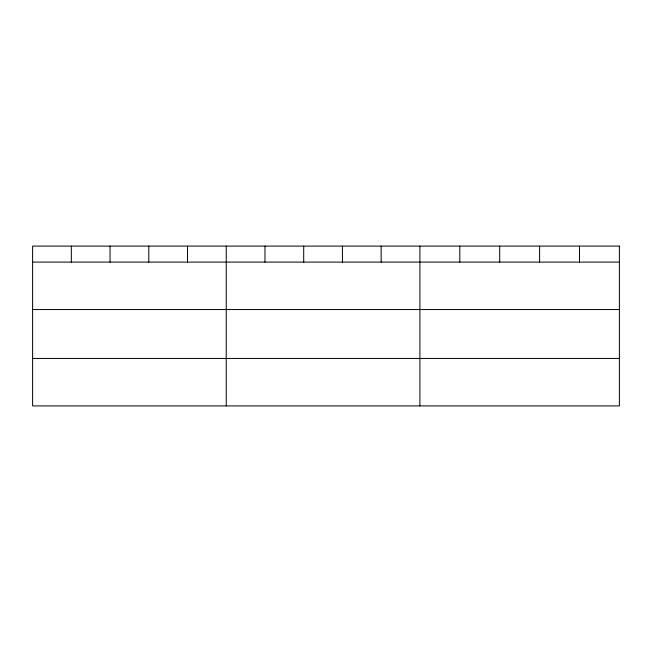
<?xml version="1.0" encoding="UTF-8"?>
<svg xmlns="http://www.w3.org/2000/svg" width="652" height="652" viewBox="0 0 652 652"><rect width="100%" height="100%" fill="white"/><g stroke="black" fill="none" stroke-linecap="round" stroke-linejoin="round"><path stroke-width="0.98" d="M32.6 262.096L619.4 262.096M32.6 309.545L619.4 309.545M32.6 358.445L619.4 358.445M579.498 246.097L579.498 262.096M539.595 246.097L539.595 262.096M499.693 246.097L499.693 262.096M459.79 246.097L459.79 262.096M419.888 246.097L419.888 405.903M381.159 246.097L381.159 262.096M342.43 246.097L342.43 262.096M303.702 246.097L303.702 262.096M264.973 246.097L264.973 262.096M226.244 246.097L226.244 405.903M187.515 246.097L187.515 262.096M148.786 246.097L148.786 262.096M110.058 246.097L110.058 262.096M71.329 246.097L71.329 262.096M619.4 246.097L32.6 246.097L32.6 405.903L619.4 405.903L619.4 246.097"/></g></svg>
